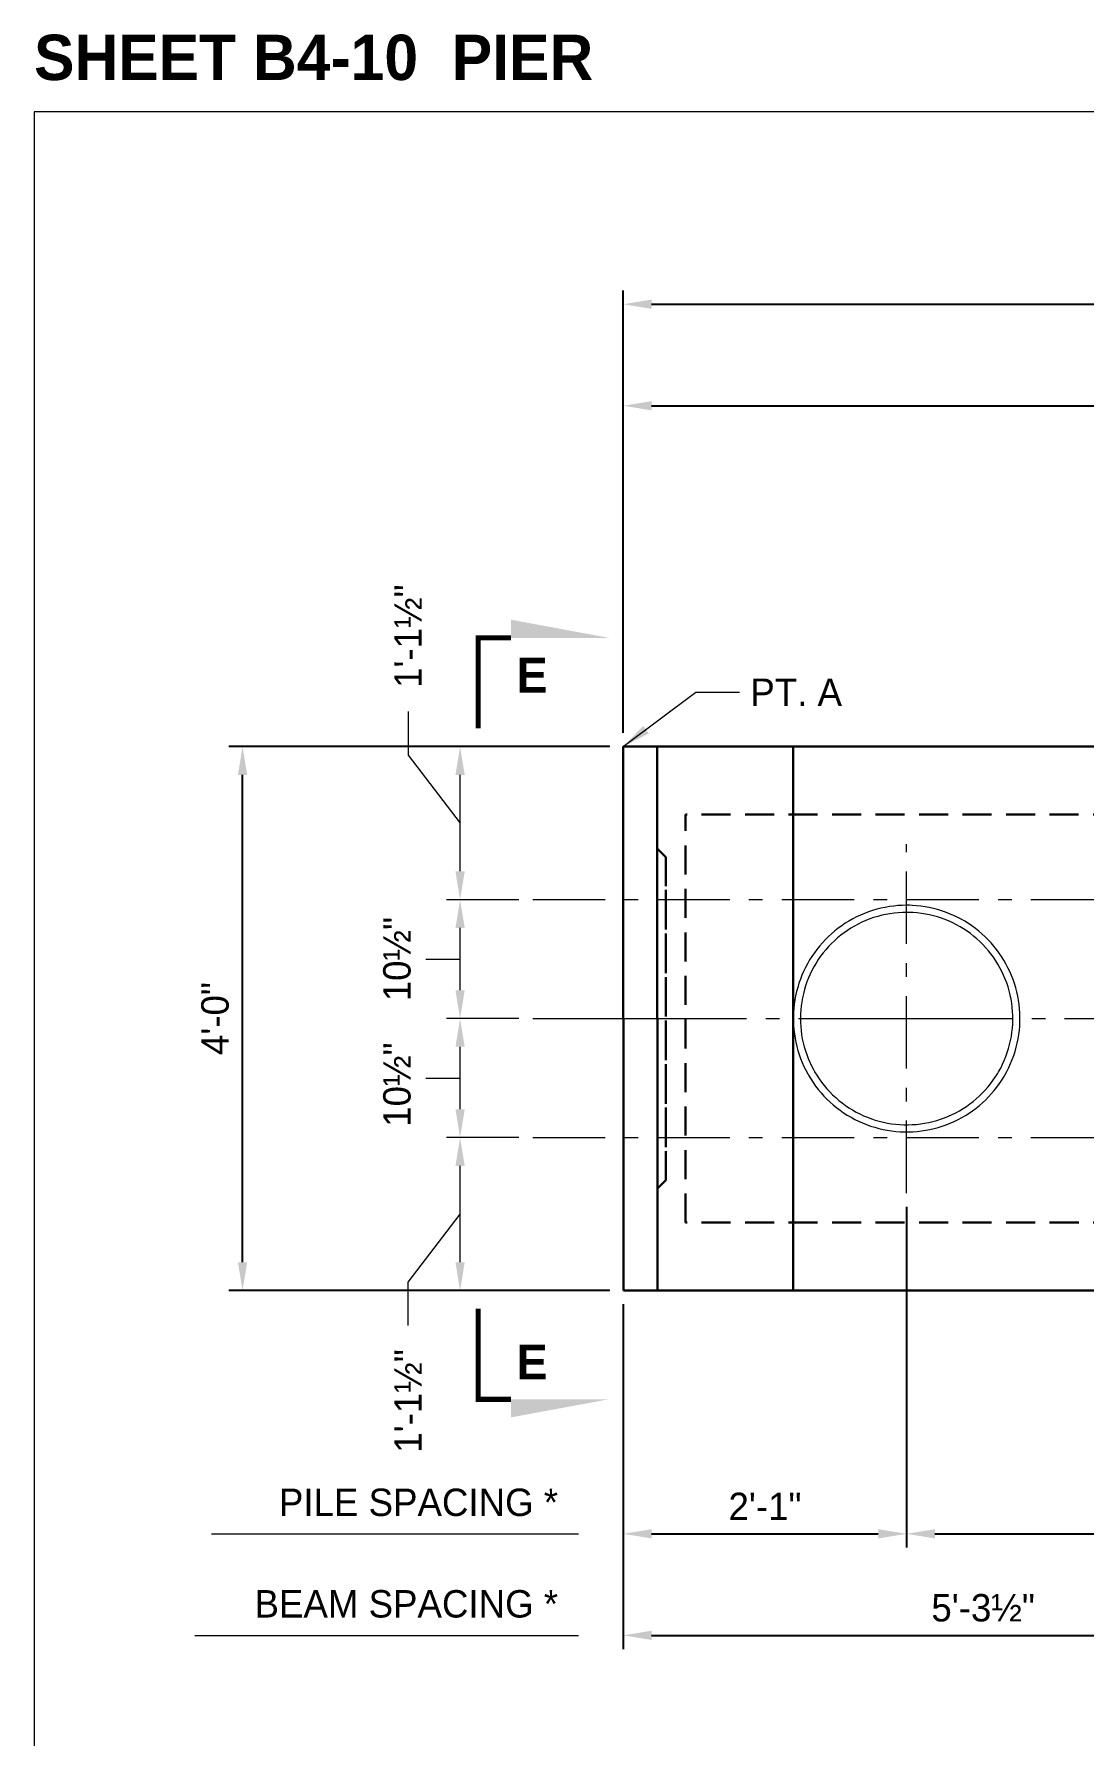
# Model space of a CAD drawing. Extents: x -1 to 861, y -26 to 2.
# Drawn here: x 239 to 246.72, y -10.95 to 1.57 of the extents above; entities that cross this region are included whole.
import ezdxf
from ezdxf.enums import TextEntityAlignment as Align

# ---------------------------------------------------------------- set-up
doc = ezdxf.new("R2010")
doc.units = 21
doc.header["$MEASUREMENT"] = 0
for name, pattern in [('DGN2', [0.12, 0.08, -0.04]), ('DGN4', [0.336, 0.2, -0.053, 0.03, -0.053]), ('DGN7', [0.726, 0.59, -0.053, 0.03, -0.053])]:
    doc.linetypes.add(name, pattern=pattern)
for name, color, linetype, lineweight in [('Border', 7, 'Continuous', 15), ('CL_Major', 1, 'DGN7', 9), ('CL_Minor', 7, 'DGN4', 9), ('Dimension', 7, 'Continuous', 9), ('Leader', 7, 'Continuous', 9), ('PileSteel_h', 30, 'DGN2', 15), ('SubStrConc', 3, 'Continuous', 30), ('SubStrConc2', 3, 'Continuous', 30), ('SubStrConc2_h', 3, 'DGN2', 30), ('SubStrConc_h', 3, 'DGN2', 30), ('Symbols', 7, 'Continuous', 15), ('TextStructures', 7, 'Continuous', 9)]:
    doc.layers.add(name, color=color, linetype=linetype, lineweight=lineweight)
doc.styles.add('FDOT Bold (Large)', font='FDOTBold.ttf')
doc.styles.add('FDOT Structures', font='FDOT.ttf')
doc.styles.add('FDOT Structures Annotation', font='FDOT.ttf')
doc.styles.add('FDOT Structures Views_SectionArrow', font='FDOTBold.ttf')
doc.dimstyles.new('FDOT Structures Note-Arrow 3-8', dxfattribs={"dimtxt": 0.2016, "dimasz": 0.208267, "dimexe": 0.1008, "dimexo": 0.1008, "dimgap": 0.1008, "dimtad": 1, "dimdec": 3, "dimlfac": 12, "dimzin": 15, "dimlunit": 4, "dimtxsty": 'FDOT Structures Annotation', "dimcen": 2.5, "dimclrd": 256, "dimclre": 256, "dimclrt": 256, "dimazin": 3, "dimtfac": 0.7, "dimtmove": 0, "dimatfit": 1, "dimtfill": 1, "dimfrac": 1, "dimlwd": -1, "dimlwe": -1})

# ---------------------------------------------------------------- blocks, each defined once
blk = doc.blocks.new('_CLOSEDFILLED')
at = {"layer": 'Dimension'}
blk.add_solid([(-1, 0.164), (0, 0), (-1, -0.164)], dxfattribs=at)
blk = doc.blocks.new('*D175')
at = {"layer": 'Dimension'}
for p, q in [((242.566, -6.545), (242.033, -6.545)), ((242.133, -7.461), (242.133, -6.753)), ((243.233, -7.67), (242.033, -7.67))]:
    blk.add_line(p, q, dxfattribs=at)
at = {"layer": 'Dimension', "xscale": 0.20826666666666666, "yscale": 0.20826666666666666}
for p, rotation in [((242.133, -6.545), 90), ((242.133, -7.67), -90.00000000000001)]:
    blk.add_blockref('_CLOSEDFILLED', p, dxfattribs=dict(at, rotation=rotation))
blk = doc.blocks.new('*D176')
at = {"layer": 'Dimension'}
for p, q in [((242.566, -5.669), (242.033, -5.669)), ((242.133, -6.336), (242.133, -5.878)), ((242.566, -6.545), (242.033, -6.545))]:
    blk.add_line(p, q, dxfattribs=at)
at = {"layer": 'Dimension', "xscale": 0.20826666666666666, "yscale": 0.20826666666666666}
for p, rotation in [((242.133, -5.669), 90), ((242.133, -6.545), -90.00000000000001)]:
    blk.add_blockref('_CLOSEDFILLED', p, dxfattribs=dict(at, rotation=rotation))
blk = doc.blocks.new('*D177')
at = {"layer": 'Dimension'}
for p, q in [((242.566, -4.795), (242.033, -4.795)), ((242.133, -5.461), (242.133, -5.003)), ((242.566, -5.669), (242.033, -5.669))]:
    blk.add_line(p, q, dxfattribs=at)
at = {"layer": 'Dimension', "xscale": 0.20826666666666666, "yscale": 0.20826666666666666}
for p, rotation in [((242.133, -4.795), 90), ((242.133, -5.669), -90.00000000000001)]:
    blk.add_blockref('_CLOSEDFILLED', p, dxfattribs=dict(at, rotation=rotation))
blk = doc.blocks.new('*D178')
at = {"layer": 'Dimension'}
for p, q in [((243.233, -3.669), (242.033, -3.669)), ((242.133, -4.586), (242.133, -3.877)), ((242.566, -4.795), (242.033, -4.795))]:
    blk.add_line(p, q, dxfattribs=at)
at = {"layer": 'Dimension', "xscale": 0.20826666666666666, "yscale": 0.20826666666666666}
for p, rotation in [((242.133, -3.669), 90), ((242.133, -4.795), -90.00000000000001)]:
    blk.add_blockref('_CLOSEDFILLED', p, dxfattribs=dict(at, rotation=rotation))

msp = doc.modelspace()

# ---------------------------------------------------------------- linework, layer by layer
at = {"layer": 'CL_Major', "ltscale": 2.666667}
msp.add_line((242.666667, -5.669371), (263.166749, -5.669371), dxfattribs=at)
at = {"layer": 'CL_Minor', "ltscale": 2.666667}
for p, q in [((245.416708, -6.952859), (245.416708, -4.386192)), ((242.666667, -4.794651), (263.166749, -4.794651)), ((242.666667, -6.544651), (263.166749, -6.544651))]:
    msp.add_line(p, q, dxfattribs=at)
at = {"layer": 'Dimension'}
for p, q in [((240.304706, -9.459016), (243.002667, -9.459016)), ((240.183545, -10.205682), (243.002667, -10.205682))]:
    msp.add_line(p, q, dxfattribs=at)
for points in [[(241.750293, -3.411787), (241.750293, -3.731787), (242.133333, -4.231912)], [(241.881333, -5.232011), (242.133333, -5.232011)], [(241.881333, -6.107011), (242.133333, -6.107011)], [(241.750293, -7.926956), (241.750293, -7.606956), (242.133333, -7.10711)]]:
    msp.add_lwpolyline(points, dxfattribs=at)
at = {"layer": 'Leader'}
msp.add_lwpolyline([(243.333333, -3.669173), (243.866667, -3.269173), (244.186667, -3.269173)], dxfattribs=at)
msp.add_solid([(243.333333, -3.669173), (243.47912, -3.516444), (243.520773, -3.571982)], dxfattribs=at)
at = {"layer": 'PileSteel_h', "ltscale": 2.666667}
for points in [[(245.41669, -4.836192), (245.384822, -4.836803), (245.353017, -4.83863), (245.32132, -4.84167), (245.289776, -4.845916), (245.258432, -4.851361), (245.227332, -4.857995), (245.196521, -4.865808), (245.166044, -4.874785), (245.135943, -4.884914), (245.106263, -4.896177), (245.077045, -4.908557), (245.048331, -4.922034), (245.020162, -4.936589), (244.992577, -4.952199), (244.965617, -4.968839), (244.939318, -4.986485), (244.913719, -5.005111), (244.888854, -5.024688), (244.86476, -5.045187), (244.84147, -5.066577), (244.819016, -5.088828), (244.79743, -5.111905), (244.776742, -5.135776), (244.75698, -5.160404), (244.738172, -5.185754), (244.720344, -5.211789), (244.70352, -5.23847), (244.687724, -5.265759), (244.672976, -5.293616), (244.659297, -5.322), (244.646705, -5.350871), (244.635217, -5.380186), (244.624848, -5.409904), (244.615612, -5.439982), (244.60752, -5.470375), (244.600584, -5.501041), (244.594811, -5.531936), (244.590208, -5.563014), (244.586782, -5.594233), (244.584535, -5.625547), (244.583469, -5.656912), (244.583585, -5.688283), (244.58488, -5.719615), (244.587353, -5.750865), (244.590997, -5.781987), (244.595807, -5.812938), (244.601773, -5.843674), (244.608888, -5.874153), (244.617138, -5.90433), (244.62651, -5.934165), (244.636991, -5.963614), (244.648564, -5.992637), (244.661211, -6.021194), (244.674913, -6.049244), (244.689649, -6.07675), (244.695028, -6.086207), (244.71149, -6.1135), (244.728975, -6.140131), (244.747456, -6.166062), (244.766906, -6.191256), (244.787293, -6.215678), (244.808589, -6.239295), (244.83076, -6.262071), (244.853773, -6.283977), (244.877595, -6.30498), (244.902189, -6.325053), (244.927519, -6.344166), (244.953548, -6.362295), (244.980238, -6.379412), (245.007548, -6.395497), (245.03544, -6.410525), (245.063871, -6.424477), (245.092801, -6.437334), (245.122187, -6.449079), (245.151987, -6.459695), (245.182157, -6.46917), (245.212653, -6.47749), (245.243432, -6.484646), (245.274449, -6.490627), (245.305658, -6.495427), (245.337016, -6.49904), (245.368477, -6.501462), (245.399995, -6.502692), (245.431526, -6.502727), (245.463025, -6.501571), (245.494446, -6.499225), (245.525745, -6.495695), (245.556877, -6.490986), (245.587798, -6.485107), (245.618464, -6.478067), (245.648831, -6.469878), (245.678857, -6.460552), (245.708498, -6.450104), (245.737715, -6.43855), (245.766464, -6.425908), (245.794706, -6.412197), (245.822402, -6.397438), (245.849512, -6.381652), (245.875999, -6.364864), (245.901826, -6.347098), (245.926956, -6.328381), (245.951356, -6.30874), (245.974991, -6.288205), (245.997829, -6.266804), (246.019838, -6.244571), (246.040989, -6.221537), (246.061253, -6.197735), (246.080601, -6.173201), (246.099008, -6.14797), (246.11645, -6.122079), (246.132902, -6.095564), (246.138403, -6.086178), (246.153809, -6.058275), (246.168129, -6.029817), (246.181345, -6.000846), (246.193439, -5.971405), (246.204396, -5.941538), (246.2142, -5.911287), (246.22284, -5.880698), (246.230304, -5.849815), (246.236583, -5.818683), (246.241669, -5.787348), (246.245557, -5.755854), (246.248242, -5.724248), (246.249721, -5.692576), (246.249996, -5.660882), (246.249065, -5.629214), (246.246932, -5.597615), (246.243601, -5.566133), (246.239079, -5.534811), (246.233374, -5.503695), (246.226494, -5.47283), (246.218452, -5.442259), (246.209259, -5.412026), (246.198931, -5.382175), (246.187483, -5.352746), (246.174933, -5.323783), (246.1613, -5.295326), (246.146606, -5.267416), (246.130871, -5.240091), (246.11412, -5.213391), (246.096378, -5.187352), (246.077671, -5.162012), (246.058027, -5.137405), (246.037475, -5.113566), (246.016046, -5.090529), (245.99377, -5.068325), (245.970681, -5.046985), (245.946812, -5.026538), (245.922198, -5.007013), (245.896875, -4.988436), (245.87088, -4.970833), (245.84425, -4.954228), (245.817024, -4.938642), (245.789242, -4.924098), (245.760943, -4.910615), (245.732168, -4.898209), (245.702958, -4.886899), (245.673357, -4.876698), (245.643404, -4.86762), (245.613145, -4.859676), (245.582621, -4.852876), (245.551877, -4.847228), (245.520956, -4.842739), (245.489901, -4.839413), (245.458758, -4.837254), (245.437582, -4.836454), (245.41669, -4.836192)], [(245.41669, -4.836192), (245.384822, -4.836803), (245.353017, -4.83863), (245.32132, -4.84167), (245.289776, -4.845916), (245.258432, -4.851361), (245.227332, -4.857995), (245.196521, -4.865808), (245.166044, -4.874785), (245.135943, -4.884914), (245.106263, -4.896177), (245.077045, -4.908557), (245.048331, -4.922034), (245.020162, -4.936589), (244.992577, -4.952199), (244.965617, -4.968839), (244.939318, -4.986485), (244.913719, -5.005111), (244.888854, -5.024688), (244.86476, -5.045187), (244.84147, -5.066577), (244.819016, -5.088828), (244.79743, -5.111905), (244.776742, -5.135776), (244.75698, -5.160404), (244.738172, -5.185754), (244.720344, -5.211789), (244.70352, -5.23847), (244.687724, -5.265759), (244.672976, -5.293616), (244.659297, -5.322), (244.646705, -5.350871), (244.635217, -5.380186), (244.624848, -5.409904), (244.615612, -5.439982), (244.60752, -5.470375), (244.600584, -5.501041), (244.594811, -5.531936), (244.590208, -5.563014), (244.586782, -5.594233), (244.584535, -5.625547), (244.583469, -5.656912), (244.583585, -5.688283), (244.58488, -5.719615), (244.587353, -5.750865), (244.590997, -5.781987), (244.595807, -5.812938), (244.601773, -5.843674), (244.608888, -5.874153), (244.617138, -5.90433), (244.62651, -5.934165), (244.636991, -5.963614), (244.648564, -5.992637), (244.661211, -6.021194), (244.674913, -6.049244), (244.689649, -6.07675), (244.695028, -6.086207), (244.71149, -6.1135), (244.728975, -6.140131), (244.747456, -6.166062), (244.766906, -6.191256), (244.787293, -6.215678), (244.808589, -6.239295), (244.83076, -6.262071), (244.853773, -6.283977), (244.877595, -6.30498), (244.902189, -6.325053), (244.927519, -6.344166), (244.953548, -6.362295), (244.980238, -6.379412), (245.007548, -6.395497), (245.03544, -6.410525), (245.063871, -6.424477), (245.092801, -6.437334), (245.122187, -6.449079), (245.151987, -6.459695), (245.182157, -6.46917), (245.212653, -6.47749), (245.243432, -6.484646), (245.274449, -6.490627), (245.305658, -6.495427), (245.337016, -6.49904), (245.368477, -6.501462), (245.399995, -6.502692), (245.431526, -6.502727), (245.463025, -6.501571), (245.494446, -6.499225), (245.525745, -6.495695), (245.556877, -6.490986), (245.587798, -6.485107), (245.618464, -6.478067), (245.648831, -6.469878), (245.678857, -6.460552), (245.708498, -6.450104), (245.737715, -6.43855), (245.766464, -6.425908), (245.794706, -6.412197), (245.822402, -6.397438), (245.849512, -6.381652), (245.875999, -6.364864), (245.901826, -6.347098), (245.926956, -6.328381), (245.951356, -6.30874), (245.974991, -6.288205), (245.997829, -6.266804), (246.019838, -6.244571), (246.040989, -6.221537), (246.061253, -6.197735), (246.080601, -6.173201), (246.099008, -6.14797), (246.11645, -6.122079), (246.132902, -6.095564), (246.138403, -6.086178), (246.153809, -6.058275), (246.168129, -6.029817), (246.181345, -6.000846), (246.193439, -5.971405), (246.204396, -5.941538), (246.2142, -5.911287), (246.22284, -5.880698), (246.230304, -5.849815), (246.236583, -5.818683), (246.241669, -5.787348), (246.245557, -5.755854), (246.248242, -5.724248), (246.249721, -5.692576), (246.249996, -5.660882), (246.249065, -5.629214), (246.246932, -5.597615), (246.243601, -5.566133), (246.239079, -5.534811), (246.233374, -5.503695), (246.226494, -5.47283), (246.218452, -5.442259), (246.209259, -5.412026), (246.198931, -5.382175), (246.187483, -5.352746), (246.174933, -5.323783), (246.1613, -5.295326), (246.146606, -5.267416), (246.130871, -5.240091), (246.11412, -5.213391), (246.096378, -5.187352), (246.077671, -5.162012), (246.058027, -5.137405), (246.037475, -5.113566), (246.016046, -5.090529), (245.99377, -5.068325), (245.970681, -5.046985), (245.946812, -5.026538), (245.922198, -5.007013), (245.896875, -4.988436), (245.87088, -4.970833), (245.84425, -4.954228), (245.817024, -4.938642), (245.789242, -4.924098), (245.760943, -4.910615), (245.732168, -4.898209), (245.702958, -4.886899), (245.673357, -4.876698), (245.643404, -4.86762), (245.613145, -4.859676), (245.582621, -4.852876), (245.551877, -4.847228), (245.520956, -4.842739), (245.489901, -4.839413), (245.458758, -4.837254), (245.437582, -4.836454), (245.41669, -4.836192)], [(245.41669, -4.836192), (245.384822, -4.836803), (245.353017, -4.83863), (245.32132, -4.84167), (245.289776, -4.845916), (245.258432, -4.851361), (245.227332, -4.857995), (245.196521, -4.865808), (245.166044, -4.874785), (245.135943, -4.884914), (245.106263, -4.896177), (245.077045, -4.908557), (245.048331, -4.922034), (245.020162, -4.936589), (244.992577, -4.952199), (244.965617, -4.968839), (244.939318, -4.986485), (244.913719, -5.005111), (244.888854, -5.024688), (244.86476, -5.045187), (244.84147, -5.066577), (244.819016, -5.088828), (244.79743, -5.111905), (244.776742, -5.135776), (244.75698, -5.160404), (244.738172, -5.185754), (244.720344, -5.211789), (244.70352, -5.23847), (244.687724, -5.265759), (244.672976, -5.293616), (244.659297, -5.322), (244.646705, -5.350871), (244.635217, -5.380186), (244.624848, -5.409904), (244.615612, -5.439982), (244.60752, -5.470375), (244.600584, -5.501041), (244.594811, -5.531936), (244.590208, -5.563014), (244.586782, -5.594233), (244.584535, -5.625547), (244.583469, -5.656912), (244.583585, -5.688283), (244.58488, -5.719615), (244.587353, -5.750865), (244.590997, -5.781987), (244.595807, -5.812938), (244.601773, -5.843674), (244.608888, -5.874153), (244.617138, -5.90433), (244.62651, -5.934165), (244.636991, -5.963614), (244.648564, -5.992637), (244.661211, -6.021194), (244.674913, -6.049244), (244.689649, -6.07675), (244.695028, -6.086207), (244.71149, -6.1135), (244.728975, -6.140131), (244.747456, -6.166062), (244.766906, -6.191256), (244.787293, -6.215678), (244.808589, -6.239295), (244.83076, -6.262071), (244.853773, -6.283977), (244.877595, -6.30498), (244.902189, -6.325053), (244.927519, -6.344166), (244.953548, -6.362295), (244.980238, -6.379412), (245.007548, -6.395497), (245.03544, -6.410525), (245.063871, -6.424477), (245.092801, -6.437334), (245.122187, -6.449079), (245.151987, -6.459695), (245.182157, -6.46917), (245.212653, -6.47749), (245.243432, -6.484646), (245.274449, -6.490627), (245.305658, -6.495427), (245.337016, -6.49904), (245.368477, -6.501462), (245.399995, -6.502692), (245.431526, -6.502727), (245.463025, -6.501571), (245.494446, -6.499225), (245.525745, -6.495695), (245.556877, -6.490986), (245.587798, -6.485107), (245.618464, -6.478067), (245.648831, -6.469878), (245.678857, -6.460552), (245.708498, -6.450104), (245.737715, -6.43855), (245.766464, -6.425908), (245.794706, -6.412197), (245.822402, -6.397438), (245.849512, -6.381652), (245.875999, -6.364864), (245.901826, -6.347098), (245.926956, -6.328381), (245.951356, -6.30874), (245.974991, -6.288205), (245.997829, -6.266804), (246.019838, -6.244571), (246.040989, -6.221537), (246.061253, -6.197735), (246.080601, -6.173201), (246.099008, -6.14797), (246.11645, -6.122079), (246.132902, -6.095564), (246.138403, -6.086178), (246.153809, -6.058275), (246.168129, -6.029817), (246.181345, -6.000846), (246.193439, -5.971405), (246.204396, -5.941538), (246.2142, -5.911287), (246.22284, -5.880698), (246.230304, -5.849815), (246.236583, -5.818683), (246.241669, -5.787348), (246.245557, -5.755854), (246.248242, -5.724248), (246.249721, -5.692576), (246.249996, -5.660882), (246.249065, -5.629214), (246.246932, -5.597615), (246.243601, -5.566133), (246.239079, -5.534811), (246.233374, -5.503695), (246.226494, -5.47283), (246.218452, -5.442259), (246.209259, -5.412026), (246.198931, -5.382175), (246.187483, -5.352746), (246.174933, -5.323783), (246.1613, -5.295326), (246.146606, -5.267416), (246.130871, -5.240091), (246.11412, -5.213391), (246.096378, -5.187352), (246.077671, -5.162012), (246.058027, -5.137405), (246.037475, -5.113566), (246.016046, -5.090529), (245.99377, -5.068325), (245.970681, -5.046985), (245.946812, -5.026538), (245.922198, -5.007013), (245.896875, -4.988436), (245.87088, -4.970833), (245.84425, -4.954228), (245.817024, -4.938642), (245.789242, -4.924098), (245.760943, -4.910615), (245.732168, -4.898209), (245.702958, -4.886899), (245.673357, -4.876698), (245.643404, -4.86762), (245.613145, -4.859676), (245.582621, -4.852876), (245.551877, -4.847228), (245.520956, -4.842739), (245.489901, -4.839413), (245.458758, -4.837254), (245.437582, -4.836454), (245.41669, -4.836192)], [(245.41669, -4.836192), (245.384822, -4.836803), (245.353017, -4.83863), (245.32132, -4.84167), (245.289776, -4.845916), (245.258432, -4.851361), (245.227332, -4.857995), (245.196521, -4.865808), (245.166044, -4.874785), (245.135943, -4.884914), (245.106263, -4.896177), (245.077045, -4.908557), (245.048331, -4.922034), (245.020162, -4.936589), (244.992577, -4.952199), (244.965617, -4.968839), (244.939318, -4.986485), (244.913719, -5.005111), (244.888854, -5.024688), (244.86476, -5.045187), (244.84147, -5.066577), (244.819016, -5.088828), (244.79743, -5.111905), (244.776742, -5.135776), (244.75698, -5.160404), (244.738172, -5.185754), (244.720344, -5.211789), (244.70352, -5.23847), (244.687724, -5.265759), (244.672976, -5.293616), (244.659297, -5.322), (244.646705, -5.350871), (244.635217, -5.380186), (244.624848, -5.409904), (244.615612, -5.439982), (244.60752, -5.470375), (244.600584, -5.501041), (244.594811, -5.531936), (244.590208, -5.563014), (244.586782, -5.594233), (244.584535, -5.625547), (244.583469, -5.656912), (244.583585, -5.688283), (244.58488, -5.719615), (244.587353, -5.750865), (244.590997, -5.781987), (244.595807, -5.812938), (244.601773, -5.843674), (244.608888, -5.874153), (244.617138, -5.90433), (244.62651, -5.934165), (244.636991, -5.963614), (244.648564, -5.992637), (244.661211, -6.021194), (244.674913, -6.049244), (244.689649, -6.07675), (244.695028, -6.086207), (244.71149, -6.1135), (244.728975, -6.140131), (244.747456, -6.166062), (244.766906, -6.191256), (244.787293, -6.215678), (244.808589, -6.239295), (244.83076, -6.262071), (244.853773, -6.283977), (244.877595, -6.30498), (244.902189, -6.325053), (244.927519, -6.344166), (244.953548, -6.362295), (244.980238, -6.379412), (245.007548, -6.395497), (245.03544, -6.410525), (245.063871, -6.424477), (245.092801, -6.437334), (245.122187, -6.449079), (245.151987, -6.459695), (245.182157, -6.46917), (245.212653, -6.47749), (245.243432, -6.484646), (245.274449, -6.490627), (245.305658, -6.495427), (245.337016, -6.49904), (245.368477, -6.501462), (245.399995, -6.502692), (245.431526, -6.502727), (245.463025, -6.501571), (245.494446, -6.499225), (245.525745, -6.495695), (245.556877, -6.490986), (245.587798, -6.485107), (245.618464, -6.478067), (245.648831, -6.469878), (245.678857, -6.460552), (245.708498, -6.450104), (245.737715, -6.43855), (245.766464, -6.425908), (245.794706, -6.412197), (245.822402, -6.397438), (245.849512, -6.381652), (245.875999, -6.364864), (245.901826, -6.347098), (245.926956, -6.328381), (245.951356, -6.30874), (245.974991, -6.288205), (245.997829, -6.266804), (246.019838, -6.244571), (246.040989, -6.221537), (246.061253, -6.197735), (246.080601, -6.173201), (246.099008, -6.14797), (246.11645, -6.122079), (246.132902, -6.095564), (246.138403, -6.086178), (246.153809, -6.058275), (246.168129, -6.029817), (246.181345, -6.000846), (246.193439, -5.971405), (246.204396, -5.941538), (246.2142, -5.911287), (246.22284, -5.880698), (246.230304, -5.849815), (246.236583, -5.818683), (246.241669, -5.787348), (246.245557, -5.755854), (246.248242, -5.724248), (246.249721, -5.692576), (246.249996, -5.660882), (246.249065, -5.629214), (246.246932, -5.597615), (246.243601, -5.566133), (246.239079, -5.534811), (246.233374, -5.503695), (246.226494, -5.47283), (246.218452, -5.442259), (246.209259, -5.412026), (246.198931, -5.382175), (246.187483, -5.352746), (246.174933, -5.323783), (246.1613, -5.295326), (246.146606, -5.267416), (246.130871, -5.240091), (246.11412, -5.213391), (246.096378, -5.187352), (246.077671, -5.162012), (246.058027, -5.137405), (246.037475, -5.113566), (246.016046, -5.090529), (245.99377, -5.068325), (245.970681, -5.046985), (245.946812, -5.026538), (245.922198, -5.007013), (245.896875, -4.988436), (245.87088, -4.970833), (245.84425, -4.954228), (245.817024, -4.938642), (245.789242, -4.924098), (245.760943, -4.910615), (245.732168, -4.898209), (245.702958, -4.886899), (245.673357, -4.876698), (245.643404, -4.86762), (245.613145, -4.859676), (245.582621, -4.852876), (245.551877, -4.847228), (245.520956, -4.842739), (245.489901, -4.839413), (245.458758, -4.837254), (245.437582, -4.836454), (245.41669, -4.836192)], [(245.41669, -4.836192), (245.384822, -4.836803), (245.353017, -4.83863), (245.32132, -4.84167), (245.289776, -4.845916), (245.258432, -4.851361), (245.227332, -4.857995), (245.196521, -4.865808), (245.166044, -4.874785), (245.135943, -4.884914), (245.106263, -4.896177), (245.077045, -4.908557), (245.048331, -4.922034), (245.020162, -4.936589), (244.992577, -4.952199), (244.965617, -4.968839), (244.939318, -4.986485), (244.913719, -5.005111), (244.888854, -5.024688), (244.86476, -5.045187), (244.84147, -5.066577), (244.819016, -5.088828), (244.79743, -5.111905), (244.776742, -5.135776), (244.75698, -5.160404), (244.738172, -5.185754), (244.720344, -5.211789), (244.70352, -5.23847), (244.687724, -5.265759), (244.672976, -5.293616), (244.659297, -5.322), (244.646705, -5.350871), (244.635217, -5.380186), (244.624848, -5.409904), (244.615612, -5.439982), (244.60752, -5.470375), (244.600584, -5.501041), (244.594811, -5.531936), (244.590208, -5.563014), (244.586782, -5.594233), (244.584535, -5.625547), (244.583469, -5.656912), (244.583585, -5.688283), (244.58488, -5.719615), (244.587353, -5.750865), (244.590997, -5.781987), (244.595807, -5.812938), (244.601773, -5.843674), (244.608888, -5.874153), (244.617138, -5.90433), (244.62651, -5.934165), (244.636991, -5.963614), (244.648564, -5.992637), (244.661211, -6.021194), (244.674913, -6.049244), (244.689649, -6.07675), (244.695028, -6.086207), (244.71149, -6.1135), (244.728975, -6.140131), (244.747456, -6.166062), (244.766906, -6.191256), (244.787293, -6.215678), (244.808589, -6.239295), (244.83076, -6.262071), (244.853773, -6.283977), (244.877595, -6.30498), (244.902189, -6.325053), (244.927519, -6.344166), (244.953548, -6.362295), (244.980238, -6.379412), (245.007548, -6.395497), (245.03544, -6.410525), (245.063871, -6.424477), (245.092801, -6.437334), (245.122187, -6.449079), (245.151987, -6.459695), (245.182157, -6.46917), (245.212653, -6.47749), (245.243432, -6.484646), (245.274449, -6.490627), (245.305658, -6.495427), (245.337016, -6.49904), (245.368477, -6.501462), (245.399995, -6.502692), (245.431526, -6.502727), (245.463025, -6.501571), (245.494446, -6.499225), (245.525745, -6.495695), (245.556877, -6.490986), (245.587798, -6.485107), (245.618464, -6.478067), (245.648831, -6.469878), (245.678857, -6.460552), (245.708498, -6.450104), (245.737715, -6.43855), (245.766464, -6.425908), (245.794706, -6.412197), (245.822402, -6.397438), (245.849512, -6.381652), (245.875999, -6.364864), (245.901826, -6.347098), (245.926956, -6.328381), (245.951356, -6.30874), (245.974991, -6.288205), (245.997829, -6.266804), (246.019838, -6.244571), (246.040989, -6.221537), (246.061253, -6.197735), (246.080601, -6.173201), (246.099008, -6.14797), (246.11645, -6.122079), (246.132902, -6.095564), (246.138403, -6.086178), (246.153809, -6.058275), (246.168129, -6.029817), (246.181345, -6.000846), (246.193439, -5.971405), (246.204396, -5.941538), (246.2142, -5.911287), (246.22284, -5.880698), (246.230304, -5.849815), (246.236583, -5.818683), (246.241669, -5.787348), (246.245557, -5.755854), (246.248242, -5.724248), (246.249721, -5.692576), (246.249996, -5.660882), (246.249065, -5.629214), (246.246932, -5.597615), (246.243601, -5.566133), (246.239079, -5.534811), (246.233374, -5.503695), (246.226494, -5.47283), (246.218452, -5.442259), (246.209259, -5.412026), (246.198931, -5.382175), (246.187483, -5.352746), (246.174933, -5.323783), (246.1613, -5.295326), (246.146606, -5.267416), (246.130871, -5.240091), (246.11412, -5.213391), (246.096378, -5.187352), (246.077671, -5.162012), (246.058027, -5.137405), (246.037475, -5.113566), (246.016046, -5.090529), (245.99377, -5.068325), (245.970681, -5.046985), (245.946812, -5.026538), (245.922198, -5.007013), (245.896875, -4.988436), (245.87088, -4.970833), (245.84425, -4.954228), (245.817024, -4.938642), (245.789242, -4.924098), (245.760943, -4.910615), (245.732168, -4.898209), (245.702958, -4.886899), (245.673357, -4.876698), (245.643404, -4.86762), (245.613145, -4.859676), (245.582621, -4.852876), (245.551877, -4.847228), (245.520956, -4.842739), (245.489901, -4.839413), (245.458758, -4.837254), (245.437582, -4.836454), (245.41669, -4.836192)], [(245.41669, -4.836192), (245.384822, -4.836803), (245.353017, -4.83863), (245.32132, -4.84167), (245.289776, -4.845916), (245.258432, -4.851361), (245.227332, -4.857995), (245.196521, -4.865808), (245.166044, -4.874785), (245.135943, -4.884914), (245.106263, -4.896177), (245.077045, -4.908557), (245.048331, -4.922034), (245.020162, -4.936589), (244.992577, -4.952199), (244.965617, -4.968839), (244.939318, -4.986485), (244.913719, -5.005111), (244.888854, -5.024688), (244.86476, -5.045187), (244.84147, -5.066577), (244.819016, -5.088828), (244.79743, -5.111905), (244.776742, -5.135776), (244.75698, -5.160404), (244.738172, -5.185754), (244.720344, -5.211789), (244.70352, -5.23847), (244.687724, -5.265759), (244.672976, -5.293616), (244.659297, -5.322), (244.646705, -5.350871), (244.635217, -5.380186), (244.624848, -5.409904), (244.615612, -5.439982), (244.60752, -5.470375), (244.600584, -5.501041), (244.594811, -5.531936), (244.590208, -5.563014), (244.586782, -5.594233), (244.584535, -5.625547), (244.583469, -5.656912), (244.583585, -5.688283), (244.58488, -5.719615), (244.587353, -5.750865), (244.590997, -5.781987), (244.595807, -5.812938), (244.601773, -5.843674), (244.608888, -5.874153), (244.617138, -5.90433), (244.62651, -5.934165), (244.636991, -5.963614), (244.648564, -5.992637), (244.661211, -6.021194), (244.674913, -6.049244), (244.689649, -6.07675), (244.695028, -6.086207), (244.71149, -6.1135), (244.728975, -6.140131), (244.747456, -6.166062), (244.766906, -6.191256), (244.787293, -6.215678), (244.808589, -6.239295), (244.83076, -6.262071), (244.853773, -6.283977), (244.877595, -6.30498), (244.902189, -6.325053), (244.927519, -6.344166), (244.953548, -6.362295), (244.980238, -6.379412), (245.007548, -6.395497), (245.03544, -6.410525), (245.063871, -6.424477), (245.092801, -6.437334), (245.122187, -6.449079), (245.151987, -6.459695), (245.182157, -6.46917), (245.212653, -6.47749), (245.243432, -6.484646), (245.274449, -6.490627), (245.305658, -6.495427), (245.337016, -6.49904), (245.368477, -6.501462), (245.399995, -6.502692), (245.431526, -6.502727), (245.463025, -6.501571), (245.494446, -6.499225), (245.525745, -6.495695), (245.556877, -6.490986), (245.587798, -6.485107), (245.618464, -6.478067), (245.648831, -6.469878), (245.678857, -6.460552), (245.708498, -6.450104), (245.737715, -6.43855), (245.766464, -6.425908), (245.794706, -6.412197), (245.822402, -6.397438), (245.849512, -6.381652), (245.875999, -6.364864), (245.901826, -6.347098), (245.926956, -6.328381), (245.951356, -6.30874), (245.974991, -6.288205), (245.997829, -6.266804), (246.019838, -6.244571), (246.040989, -6.221537), (246.061253, -6.197735), (246.080601, -6.173201), (246.099008, -6.14797), (246.11645, -6.122079), (246.132902, -6.095564), (246.138403, -6.086178), (246.153809, -6.058275), (246.168129, -6.029817), (246.181345, -6.000846), (246.193439, -5.971405), (246.204396, -5.941538), (246.2142, -5.911287), (246.22284, -5.880698), (246.230304, -5.849815), (246.236583, -5.818683), (246.241669, -5.787348), (246.245557, -5.755854), (246.248242, -5.724248), (246.249721, -5.692576), (246.249996, -5.660882), (246.249065, -5.629214), (246.246932, -5.597615), (246.243601, -5.566133), (246.239079, -5.534811), (246.233374, -5.503695), (246.226494, -5.47283), (246.218452, -5.442259), (246.209259, -5.412026), (246.198931, -5.382175), (246.187483, -5.352746), (246.174933, -5.323783), (246.1613, -5.295326), (246.146606, -5.267416), (246.130871, -5.240091), (246.11412, -5.213391), (246.096378, -5.187352), (246.077671, -5.162012), (246.058027, -5.137405), (246.037475, -5.113566), (246.016046, -5.090529), (245.99377, -5.068325), (245.970681, -5.046985), (245.946812, -5.026538), (245.922198, -5.007013), (245.896875, -4.988436), (245.87088, -4.970833), (245.84425, -4.954228), (245.817024, -4.938642), (245.789242, -4.924098), (245.760943, -4.910615), (245.732168, -4.898209), (245.702958, -4.886899), (245.673357, -4.876698), (245.643404, -4.86762), (245.613145, -4.859676), (245.582621, -4.852876), (245.551877, -4.847228), (245.520956, -4.842739), (245.489901, -4.839413), (245.458758, -4.837254), (245.437582, -4.836454), (245.41669, -4.836192)], [(245.416691, -4.888276), (245.385825, -4.888886), (245.355023, -4.890715), (245.324333, -4.893756), (245.293802, -4.898004), (245.263476, -4.90345), (245.233404, -4.910084), (245.203629, -4.917895), (245.174199, -4.926867), (245.145158, -4.936987), (245.11655, -4.948237), (245.088419, -4.960598), (245.060808, -4.97405), (245.033758, -4.98857), (245.00731, -5.004135), (244.981504, -5.020719), (244.95638, -5.038297), (244.931974, -5.056839), (244.908323, -5.076316), (244.885464, -5.096697), (244.863429, -5.11795), (244.842252, -5.140042), (244.821965, -5.162936), (244.802596, -5.186598), (244.784175, -5.21099), (244.766729, -5.236075), (244.750283, -5.261812), (244.734861, -5.288162), (244.720486, -5.315085), (244.707179, -5.342537), (244.694958, -5.370478), (244.68384, -5.398863), (244.673843, -5.42765), (244.664978, -5.456793), (244.657259, -5.486248), (244.650696, -5.51597), (244.645298, -5.545913), (244.641071, -5.576032), (244.638021, -5.606281), (244.636151, -5.636614), (244.635461, -5.666984), (244.635953, -5.697346), (244.637622, -5.727654), (244.640467, -5.757861), (244.644481, -5.787923), (244.649655, -5.817794), (244.655982, -5.847429), (244.66345, -5.876783), (244.672046, -5.905814), (244.681756, -5.934477), (244.692564, -5.96273), (244.704452, -5.99053), (244.7174, -6.017837), (244.731387, -6.044611), (244.73972, -6.05945), (244.740133, -6.060165), (244.756094, -6.08659), (244.773079, -6.112351), (244.791058, -6.137409), (244.810002, -6.161726), (244.829881, -6.185265), (244.850663, -6.207992), (244.872314, -6.229872), (244.8948, -6.250873), (244.918085, -6.270963), (244.942131, -6.290114), (244.966901, -6.308295), (244.992357, -6.325482), (245.018456, -6.341648), (245.04516, -6.35677), (245.072425, -6.370826), (245.10021, -6.383796), (245.128471, -6.395661), (245.157164, -6.406404), (245.186245, -6.41601), (245.215668, -6.424466), (245.245388, -6.43176), (245.275359, -6.437883), (245.305535, -6.442825), (245.33587, -6.446582), (245.366316, -6.449149), (245.396828, -6.450523), (245.427359, -6.450703), (245.457862, -6.449691), (245.488291, -6.447489), (245.518599, -6.444103), (245.54874, -6.439538), (245.578668, -6.433803), (245.608339, -6.426909), (245.637707, -6.418866), (245.666729, -6.409688), (245.69536, -6.399392), (245.723557, -6.387993), (245.751279, -6.37551), (245.778483, -6.361963), (245.805129, -6.347375), (245.831177, -6.331769), (245.85659, -6.315169), (245.881328, -6.297602), (245.905355, -6.279095), (245.928637, -6.259678), (245.951138, -6.239381), (245.972826, -6.218236), (245.993669, -6.196277), (246.013637, -6.173536), (246.032701, -6.15005), (246.050833, -6.125855), (246.068007, -6.100988), (246.0842, -6.075488), (246.092884, -6.060851), (246.093297, -6.060137), (246.108202, -6.033101), (246.122019, -6.005512), (246.13473, -5.977412), (246.146317, -5.948848), (246.156763, -5.919862), (246.166054, -5.890501), (246.174178, -5.860811), (246.181122, -5.830837), (246.186878, -5.800627), (246.19144, -5.770227), (246.1948, -5.739684), (246.196957, -5.709046), (246.197907, -5.67836), (246.197651, -5.647673), (246.196191, -5.617032), (246.193531, -5.586485), (246.189676, -5.556078), (246.184633, -5.525858), (246.178412, -5.49587), (246.171024, -5.466161), (246.162481, -5.436776), (246.152798, -5.407759), (246.14199, -5.379154), (246.130076, -5.351005), (246.117076, -5.323354), (246.10301, -5.296243), (246.0879, -5.269712), (246.071772, -5.243802), (246.054651, -5.218551), (246.036565, -5.193997), (246.017541, -5.170176), (245.99761, -5.147124), (245.976804, -5.124876), (245.955154, -5.103464), (245.932696, -5.082919), (245.909463, -5.063272), (245.885492, -5.044552), (245.860821, -5.026786), (245.835488, -5.01), (245.809531, -4.994218), (245.782991, -4.979462), (245.755909, -4.965755), (245.728326, -4.953115), (245.700285, -4.941559), (245.671829, -4.931106), (245.643001, -4.921767), (245.613845, -4.913557), (245.584406, -4.906487), (245.554728, -4.900564), (245.524856, -4.895798), (245.494837, -4.892192), (245.464714, -4.889752), (245.434534, -4.888479), (245.425584, -4.888326), (245.416691, -4.888276)], [(245.416691, -4.888276), (245.385825, -4.888886), (245.355023, -4.890715), (245.324333, -4.893756), (245.293802, -4.898004), (245.263476, -4.90345), (245.233404, -4.910084), (245.203629, -4.917895), (245.174199, -4.926867), (245.145158, -4.936987), (245.11655, -4.948237), (245.088419, -4.960598), (245.060808, -4.97405), (245.033758, -4.98857), (245.00731, -5.004135), (244.981504, -5.020719), (244.95638, -5.038297), (244.931974, -5.056839), (244.908323, -5.076316), (244.885464, -5.096697), (244.863429, -5.11795), (244.842252, -5.140042), (244.821965, -5.162936), (244.802596, -5.186598), (244.784175, -5.21099), (244.766729, -5.236075), (244.750283, -5.261812), (244.734861, -5.288162), (244.720486, -5.315085), (244.707179, -5.342537), (244.694958, -5.370478), (244.68384, -5.398863), (244.673843, -5.42765), (244.664978, -5.456793), (244.657259, -5.486248), (244.650696, -5.51597), (244.645298, -5.545913), (244.641071, -5.576032), (244.638021, -5.606281), (244.636151, -5.636614), (244.635461, -5.666984), (244.635953, -5.697346), (244.637622, -5.727654), (244.640467, -5.757861), (244.644481, -5.787923), (244.649655, -5.817794), (244.655982, -5.847429), (244.66345, -5.876783), (244.672046, -5.905814), (244.681756, -5.934477), (244.692564, -5.96273), (244.704452, -5.99053), (244.7174, -6.017837), (244.731387, -6.044611), (244.73972, -6.05945), (244.740133, -6.060165), (244.756094, -6.08659), (244.773079, -6.112351), (244.791058, -6.137409), (244.810002, -6.161726), (244.829881, -6.185265), (244.850663, -6.207992), (244.872314, -6.229872), (244.8948, -6.250873), (244.918085, -6.270963), (244.942131, -6.290114), (244.966901, -6.308295), (244.992357, -6.325482), (245.018456, -6.341648), (245.04516, -6.35677), (245.072425, -6.370826), (245.10021, -6.383796), (245.128471, -6.395661), (245.157164, -6.406404), (245.186245, -6.41601), (245.215668, -6.424466), (245.245388, -6.43176), (245.275359, -6.437883), (245.305535, -6.442825), (245.33587, -6.446582), (245.366316, -6.449149), (245.396828, -6.450523), (245.427359, -6.450703), (245.457862, -6.449691), (245.488291, -6.447489), (245.518599, -6.444103), (245.54874, -6.439538), (245.578668, -6.433803), (245.608339, -6.426909), (245.637707, -6.418866), (245.666729, -6.409688), (245.69536, -6.399392), (245.723557, -6.387993), (245.751279, -6.37551), (245.778483, -6.361963), (245.805129, -6.347375), (245.831177, -6.331769), (245.85659, -6.315169), (245.881328, -6.297602), (245.905355, -6.279095), (245.928637, -6.259678), (245.951138, -6.239381), (245.972826, -6.218236), (245.993669, -6.196277), (246.013637, -6.173536), (246.032701, -6.15005), (246.050833, -6.125855), (246.068007, -6.100988), (246.0842, -6.075488), (246.092884, -6.060851), (246.093297, -6.060137), (246.108202, -6.033101), (246.122019, -6.005512), (246.13473, -5.977412), (246.146317, -5.948848), (246.156763, -5.919862), (246.166054, -5.890501), (246.174178, -5.860811), (246.181122, -5.830837), (246.186878, -5.800627), (246.19144, -5.770227), (246.1948, -5.739684), (246.196957, -5.709046), (246.197907, -5.67836), (246.197651, -5.647673), (246.196191, -5.617032), (246.193531, -5.586485), (246.189676, -5.556078), (246.184633, -5.525858), (246.178412, -5.49587), (246.171024, -5.466161), (246.162481, -5.436776), (246.152798, -5.407759), (246.14199, -5.379154), (246.130076, -5.351005), (246.117076, -5.323354), (246.10301, -5.296243), (246.0879, -5.269712), (246.071772, -5.243802), (246.054651, -5.218551), (246.036565, -5.193997), (246.017541, -5.170176), (245.99761, -5.147124), (245.976804, -5.124876), (245.955154, -5.103464), (245.932696, -5.082919), (245.909463, -5.063272), (245.885492, -5.044552), (245.860821, -5.026786), (245.835488, -5.01), (245.809531, -4.994218), (245.782991, -4.979462), (245.755909, -4.965755), (245.728326, -4.953115), (245.700285, -4.941559), (245.671829, -4.931106), (245.643001, -4.921767), (245.613845, -4.913557), (245.584406, -4.906487), (245.554728, -4.900564), (245.524856, -4.895798), (245.494837, -4.892192), (245.464714, -4.889752), (245.434534, -4.888479), (245.425584, -4.888326), (245.416691, -4.888276)]]:
    msp.add_lwpolyline(points, dxfattribs=at)
at = {"layer": 'SubStrConc'}
for points in [[(243.583332, -3.669564), (243.333332, -3.669569)], [(243.333415, -7.669569), (243.333332, -3.669569)], [(246.874999, -3.669496), (244.583332, -3.669543)], [(243.583415, -7.669564), (243.333415, -7.669569)], [(246.875082, -7.669496), (244.583415, -7.669543)]]:
    msp.add_lwpolyline(points, dxfattribs=at)
at = {"layer": 'SubStrConc2'}
for points in [[(244.583332, -3.669543), (243.583332, -3.669564)], [(243.583415, -7.669564), (243.583332, -3.669564)], [(244.583415, -7.669543), (244.583332, -3.669543)], [(244.583415, -7.669543), (243.583415, -7.669564)]]:
    msp.add_lwpolyline(points, dxfattribs=at)
at = {"layer": 'SubStrConc2_h', "ltscale": 2.666667}
for points in [[(243.583348, -4.419564), (243.645849, -4.482062)], [(243.583348, -4.419564), (243.645849, -4.482062)], [(243.645849, -4.482062), (243.645898, -6.857062)], [(243.645898, -6.857062), (243.645849, -4.482062)], [(243.583399, -6.919564), (243.645898, -6.857062)], [(243.583399, -6.919564), (243.645898, -6.857062)]]:
    msp.add_lwpolyline(points, dxfattribs=at)
at = {"layer": 'SubStrConc_h', "ltscale": 2.666667}
for points in [[(262.041676, -4.169183), (243.791676, -4.169559)], [(262.041676, -4.169183), (243.791676, -4.169559)], [(243.791738, -7.169559), (243.791676, -4.169559)], [(243.791738, -7.169559), (243.791676, -4.169559)], [(262.041738, -7.169183), (243.791738, -7.169559)], [(262.041738, -7.169183), (243.791738, -7.169559)]]:
    msp.add_lwpolyline(points, dxfattribs=at)
at = {"layer": 'Symbols', "const_width": 0.037333}
for points in [[(242.266667, -3.53584), (242.266667, -2.869173), (242.506667, -2.869173)], [(242.266667, -7.802903), (242.266667, -8.469569), (242.506667, -8.469569)]]:
    msp.add_lwpolyline(points, dxfattribs=at)
at = {"layer": 'Symbols'}
for points in [[(242.506667, -2.869173), (243.226667, -2.869173), (242.506667, -2.73584)], [(242.506667, -8.469569), (243.226667, -8.469569), (242.506667, -8.602903)]]:
    msp.add_solid(points, dxfattribs=at)

# ---------------------------------------------------------------- texts
at = {"layer": 'Border', "style": 'FDOT Bold (Large)'}
msp.add_text('SHEET B4-10  PIER', height=0.333344, dxfattribs=at).set_placement((239, 1.133338), align=Align.BOTTOM_LEFT)
at = {"layer": 'Dimension', "char_height": 0.2016, "attachment_point": 5, "rotation": 90, "line_spacing_factor": 1.05, "style": 'FDOT Structures Annotation', "bg_fill": 3, "box_fill_scale": 1.1, "bg_fill_color": 0}
for s, insert in [('1\'-1½"', (241.750293, -2.856983)), ('10½"', (241.669653, -5.232011)), ('10½"', (241.669653, -6.155138)), ('1\'-1½"', (241.750293, -8.481759))]:
    msp.add_mtext(s, dxfattribs=dict(at, insert=insert))
at = {"layer": 'TextStructures', "style": 'FDOT Structures Views_SectionArrow'}
for p in [(242.662667, -3.143307), (242.662667, -8.195436)]:
    msp.add_text('E', height=0.256, dxfattribs=at).set_placement(p, align=Align.MIDDLE_CENTER)
at = {"layer": 'TextStructures', "style": 'FDOT Structures'}
msp.add_text('PT. A', height=0.2016, dxfattribs=at).set_placement((244.267307, -3.269173), align=Align.MIDDLE_LEFT)
for s, p in [('PILE SPACING *', (242.853333, -9.388456)), ('BEAM SPACING *', (242.853333, -10.135122))]:
    msp.add_text(s, height=0.2016, dxfattribs=at).set_placement(p, align=Align.BOTTOM_RIGHT)

# ---------------------------------------------------------------- dimensions: what is measured, and where the dimension line sits
at = {"layer": 'Dimension'}
for base, p1, p2, picture, middle in [((242.133333, -5.669371), (242.666667, -5.669371), (242.666667, -4.794651), '*D177', (242.133333, -5.232011)), ((242.133333, -6.544651), (242.666667, -6.544651), (242.666667, -5.669371), '*D176', (242.133333, -6.107011))]:
    dim = msp.add_linear_dim(base=base, p1=p1, p2=p2, angle=90, text=' ', dimstyle='FDOT Structures Note-Arrow 3-8', dxfattribs=at)
    dim.commit()
    dim.dimension.update_dxf_attribs({"geometry": picture, "text_midpoint": middle})

# ---------------------------------------------------------------- next in the draw order: dimensions: what is measured, and where the dimension line sits
for base, p1, p2, text in [((243.333333, -1.16224), (243.333333, -3.669173), (252.916707, -1.48224), '9\'-7"'), ((243.333333, -9.459016), (243.333333, -7.669569), (245.416708, -6.952859), '2\'-1"')]:
    msp.add_linear_dim(base=base, p1=p1, p2=p2, text=text, dimstyle='FDOT Structures Note-Arrow 3-8', dxfattribs=at).render()

# ---------------------------------------------------------------- next in the draw order: dimensions: what is measured, and where the dimension line sits
for base, p1, p2, text in [((243.333333, -0.415573), (243.333333, -3.669173), (262.500082, -3.669173), '19\'-2"'), ((245.416708, -9.459016), (245.416708, -6.952859), (260.416708, -6.95255), '3 EQUAL SPA @ 5\'-0" = 15\'-0"')]:
    msp.add_linear_dim(base=base, p1=p1, p2=p2, text=text, dimstyle='FDOT Structures Note-Arrow 3-8', dxfattribs=at).render()

# ---------------------------------------------------------------- next in the draw order: dimensions: what is measured, and where the dimension line sits
dim = msp.add_linear_dim(base=(242.133333, -4.794651), p1=(242.666667, -4.794651), p2=(243.333333, -3.669173), angle=90, text=' ', dimstyle='FDOT Structures Note-Arrow 3-8', dxfattribs=at)
dim.commit()
dim.dimension.update_dxf_attribs({"geometry": '*D178', "text_midpoint": (242.133333, -4.231912)})
msp.add_linear_dim(base=(243.333333, -10.205682), p1=(243.333333, -7.669569), p2=(248.625049, -8.869569), text='5\'-3½"', dimstyle='FDOT Structures Note-Arrow 3-8', dxfattribs=at).render()

# ---------------------------------------------------------------- next in the draw order: dimensions: what is measured, and where the dimension line sits
dim = msp.add_linear_dim(base=(242.133333, -7.669569), p1=(243.333333, -7.669569), p2=(242.666667, -6.544651), angle=90, text=' ', dimstyle='FDOT Structures Note-Arrow 3-8', dxfattribs=at)
dim.commit()
dim.dimension.update_dxf_attribs({"geometry": '*D175', "text_midpoint": (242.133333, -7.10711)})

# ---------------------------------------------------------------- next in the draw order: dimensions: what is measured, and where the dimension line sits
msp.add_linear_dim(base=(240.533333, -7.669569), p1=(243.333333, -7.669569), p2=(243.333333, -3.669173), angle=90, text='4\'-0"', dimstyle='FDOT Structures Note-Arrow 3-8', dxfattribs=at).render()

# ---------------------------------------------------------------- next in the draw order: linework, layer by layer
at = {"layer": 'Border'}
msp.add_lwpolyline([(239, -25.666667), (281.266667, -25.666667), (281.266667, 1), (239, 1)], close=True, dxfattribs=at)

doc.saveas('drawing.dxf')
